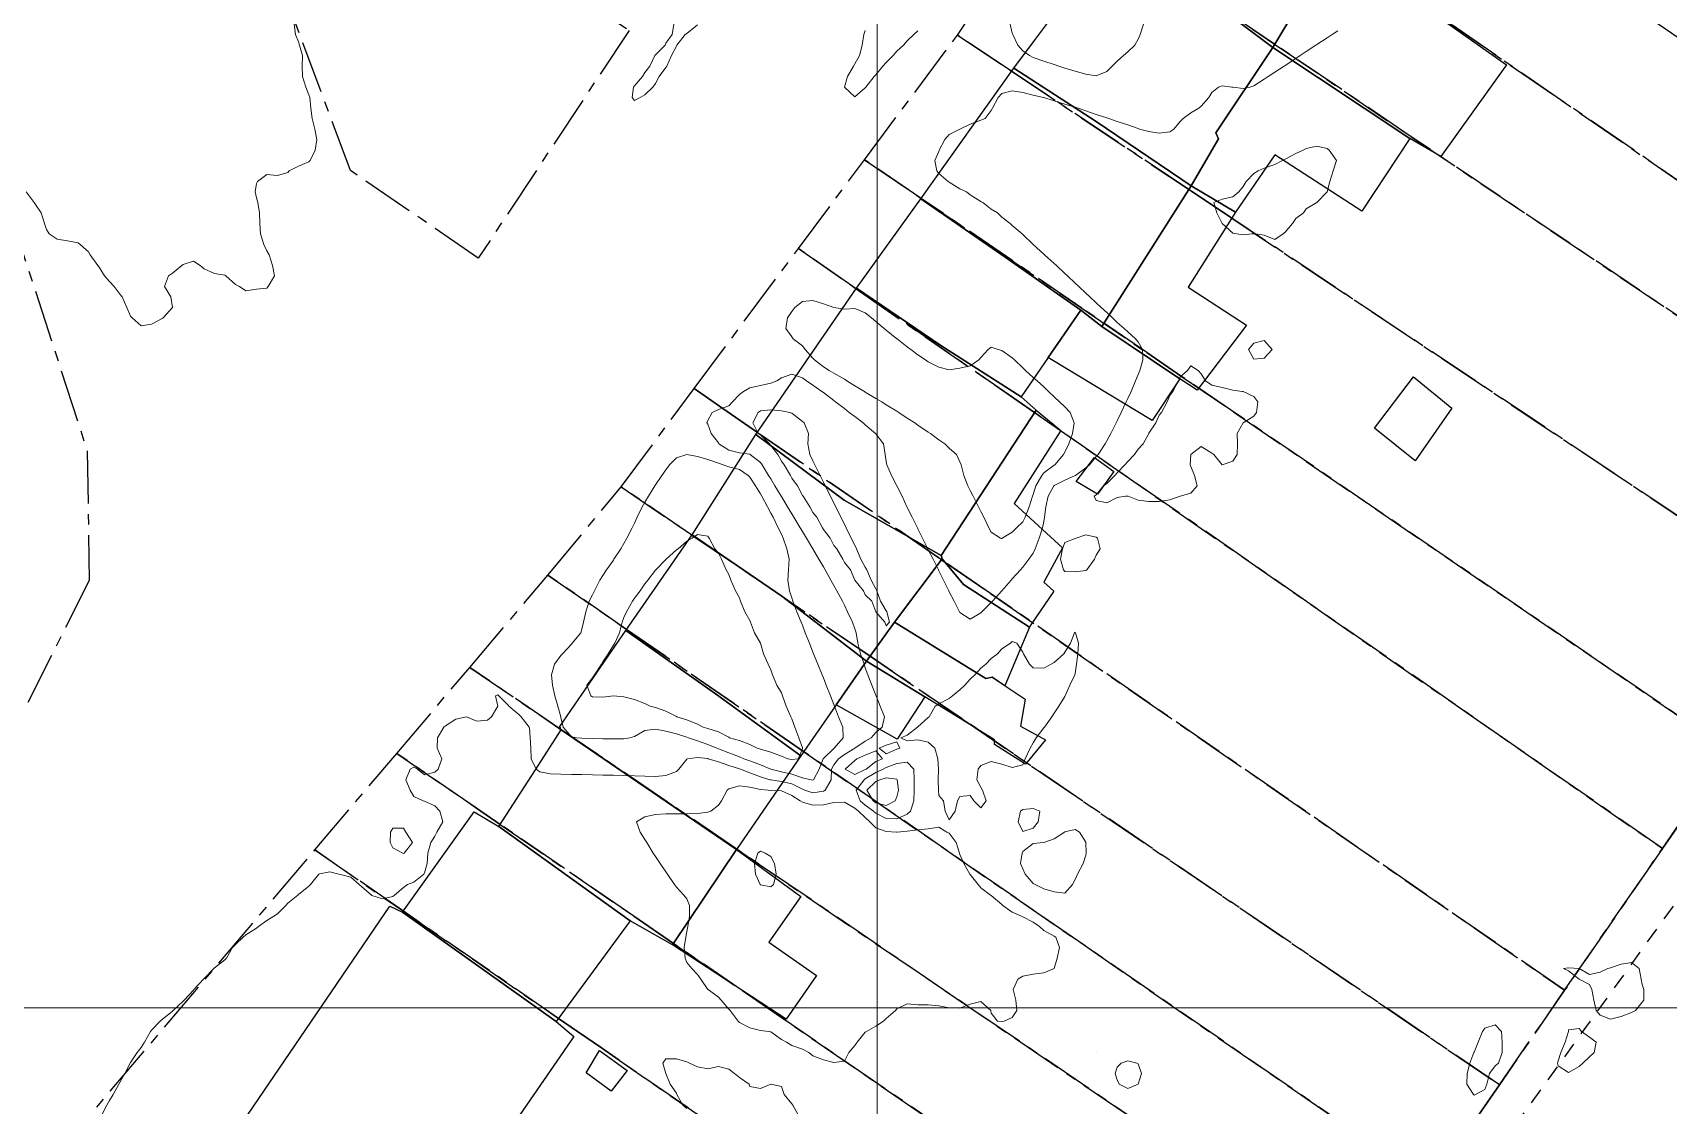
# Model space of a CAD drawing. Header units: centimetres. Extents: x 0 to 642158, y -847 to 649707.
# Drawn here: x 615926.6 to 616004.5, y 621482.7 to 621533.8 of the extents above; entities that cross this region are included whole.
import ezdxf

# ---------------------------------------------------------------- set-up
doc = ezdxf.new("R2010")
doc.units = ezdxf.units.CM
doc.header["$MEASUREMENT"] = 0
doc.linetypes.add('CENTERX2', pattern=[4, 2.5, -0.5, 0.5, -0.5])
doc.linetypes.add('JIS_02_0.7', pattern=[1.35, 0.75, -0.6])
for name, color, linetype, lineweight in [('MEV_grille', 254, 'Continuous', 9), ('WAL_parcellaire agricole', 7, 'JIS_02_0.7', 25), ('WAL_topographie 0.5', 253, 'Continuous', 20)]:
    doc.layers.add(name, color=color, linetype=linetype, lineweight=lineweight)
doc.layers.add('SPW_batiments', color=7, linetype='Continuous')
doc.layers.add('SPW_parcellaire cadastral', color=7, linetype='CENTERX2', lineweight=25, true_color=0xff0542)

# ---------------------------------------------------------------- blocks, each defined once
blk = doc.blocks.new('*U114')
at = {"layer": 'MEV_grille', "transparency": 33554687}
blk.add_lwpolyline([(-1338.461, 0), (1338.461, 0)], dxfattribs=at)
blk = doc.blocks.new('*U115')
at = {"layer": 'MEV_grille', "color": 0, "linetype": 'ByBlock', "lineweight": -2, "transparency": 16777216}
blk.add_blockref('*U114', (0, -900), dxfattribs=at)
blk = doc.blocks.new('*U112')
at = {"layer": 'MEV_grille', "transparency": 33554687}
blk.add_lwpolyline([(0, 1825.476), (0, -1825.476)], dxfattribs=at)
blk = doc.blocks.new('*U113')
at = {"layer": 'MEV_grille', "color": 0, "linetype": 'ByBlock', "lineweight": -2, "transparency": 16777216}
blk.add_blockref('*U112', (600, 0), dxfattribs=at)

msp = doc.modelspace()

# ---------------------------------------------------------------- linework, layer by layer
at = {"layer": 'SPW_batiments'}
for points in [[(615983.012, 621541.686), (615985.714, 621539.836), (615988.45, 621537.821), (615985.654, 621533.135), (615981.931, 621535.95), (615978.071, 621538.497), (615978.191, 621538.657), (615980.173, 621541.314), (615981.286, 621542.806), (615983.012, 621541.686)], [(615981.931, 621535.95), (615985.654, 621533.135), (615982.944, 621529.076), (615983.067, 621528.783), (615981.77, 621526.545), (615977.238, 621529.615), (615973.321, 621532.154), (615974.306, 621533.47), (615978.071, 621538.497), (615981.931, 621535.95)], [(615990.607, 621536.683), (615993.027, 621534.967), (615996.792, 621532.303), (615993.657, 621527.948), (615992.192, 621528.795), (615985.654, 621533.135), (615988.45, 621537.821), (615988.817, 621538.051), (615990.607, 621536.683)], [(615992.192, 621528.795), (615989.906, 621525.331), (615985.752, 621528.015), (615983.884, 621525.283), (615981.77, 621526.545), (615983.067, 621528.783), (615982.944, 621529.076), (615985.654, 621533.135), (615992.192, 621528.795)], [(615977.238, 621529.615), (615981.77, 621526.545), (615977.51, 621519.835), (615976.508, 621520.62), (615972.907, 621523.141), (615968.895, 621525.927), (615973.321, 621532.154), (615977.238, 621529.615)], [(615972.907, 621523.141), (615976.508, 621520.62), (615974.955, 621518.357), (615973.671, 621516.484), (615969.847, 621518.934), (615965.832, 621521.665), (615968.895, 621525.927), (615972.907, 621523.141)], [(615983.884, 621525.283), (615981.621, 621521.709), (615984.408, 621519.911), (615982.057, 621516.805), (615981.238, 621517.35), (615977.51, 621519.835), (615981.77, 621526.545), (615983.884, 621525.283)], [(615969.847, 621518.934), (615973.671, 621516.484), (615974.393, 621515.862), (615969.863, 621508.933), (615965.241, 621511.569), (615961.04, 621514.693), (615965.832, 621521.665), (615969.847, 621518.934)], [(615977.51, 621519.835), (615981.238, 621517.35), (615979.913, 621515.359), (615975.059, 621518.294), (615974.955, 621518.357), (615976.508, 621520.62), (615977.51, 621519.835)], [(615994.193, 621515.953), (615992.432, 621513.449), (615990.495, 621515.003), (615992.362, 621517.446), (615994.193, 621515.953)], [(615975.564, 621514.892), (615973.332, 621511.411), (615975.64, 621509.292), (615974.755, 621507.664), (615975.227, 621507.233), (615974.135, 621505.625), (615974.064, 621505.521), (615970.932, 621507.542), (615969.91, 621508.766), (615969.863, 621508.933), (615974.393, 621515.862), (615975.564, 621514.892)], [(615965.241, 621511.569), (615969.863, 621508.933), (615969.91, 621508.766), (615967.644, 621505.752), (615966.312, 621503.9), (615962.274, 621507.001), (615957.994, 621509.909), (615961.04, 621514.693), (615965.241, 621511.569)], [(615978.087, 621512.928), (615977.31, 621511.856), (615976.285, 621512.451), (615977.161, 621513.6), (615978.087, 621512.928)], [(615962.274, 621507.001), (615966.312, 621503.9), (615964.856, 621501.812), (615963.17, 621499.394), (615959.164, 621502.304), (615954.849, 621505.363), (615957.994, 621509.909), (615962.274, 621507.001)], [(615967.644, 621505.752), (615969.91, 621508.766), (615970.932, 621507.542), (615974.064, 621505.521), (615972.896, 621502.727), (615972.294, 621503.128), (615972.221, 621503.115), (615971.991, 621503.074), (615967.644, 621505.752)], [(615971.991, 621503.074), (615972.294, 621503.128), (615973.859, 621502.083), (615973.648, 621500.794), (615974.834, 621500.15), (615973.876, 621498.991), (615972.402, 621499.922), (615972.4, 621500.154), (615970.76, 621501.165), (615969.08, 621502.2), (615966.312, 621503.9), (615967.644, 621505.752), (615971.991, 621503.074)], [(615959.164, 621502.304), (615963.17, 621499.394), (615960.111, 621494.927), (615951.764, 621500.624), (615951.703, 621500.777), (615954.849, 621505.363), (615959.164, 621502.304)], [(615969.08, 621502.2), (615967.767, 621500.181), (615964.856, 621501.812), (615966.312, 621503.9), (615969.08, 621502.2)], [(615960.111, 621494.927), (615957.062, 621490.376), (615955.051, 621491.523), (615948.794, 621496.014), (615950.538, 621498.721), (615951.764, 621500.624), (615960.111, 621494.927)], [(615948.794, 621496.014), (615955.051, 621491.523), (615951.526, 621486.735), (615944.209, 621491.933), (615947.611, 621496.726), (615948.794, 621496.014)], [(615962.472, 621486.834), (615957.062, 621490.377), (615960.111, 621494.927), (615963.174, 621492.69), (615961.652, 621490.505), (615963.926, 621488.922), (615962.472, 621486.834)], [(615944.209, 621491.933), (615951.526, 621486.735), (615952.368, 621486.012), (615943.843, 621473.645), (615939.579, 621476.593), (615935.09, 621479.731), (615943.607, 621492.221), (615944.209, 621491.933)], [(615954.907, 621484.392), (615954.136, 621483.415), (615952.96, 621484.29), (615953.584, 621485.342), (615954.907, 621484.392)]]:
    msp.add_lwpolyline(points, dxfattribs=at)
at = {"layer": 'SPW_parcellaire cadastral'}
for points in [[(615943.292, 621572.536), (615941.017, 621569.272), (615957.721, 621558.028), (615960.44, 621556.049), (615956.795, 621550.538), (615953.209, 621545.116), (615948.659, 621538.235), (615954.997, 621533.951), (615947.816, 621523.096), (615941.732, 621527.268), (615937.886, 621537.564), (615932.301, 621552.547), (615928.643, 621562.366)], [(616019.339, 621516.898), (615993.675, 621534.562), (615990.647, 621536.736), (615981.451, 621543.039), (615978.285, 621545.223), (615981.251, 621549.68), (615992.496, 621542.059), (615993.821, 621541.161), (616022.615, 621521.647), (616019.339, 621516.898)], [(616019.339, 621516.898), (616016.407, 621512.647), (615992.251, 621528.884), (615985.747, 621533.289), (615978.051, 621538.469), (615975.109, 621540.45), (615978.285, 621545.223), (615981.451, 621543.039), (615990.647, 621536.736), (615993.675, 621534.562), (616019.339, 621516.898)], [(616011.931, 621506.158), (615983.706, 621525), (615981.639, 621526.381), (615973.21, 621532.007), (615970.635, 621533.726), (615975.109, 621540.45), (615978.051, 621538.469), (615985.747, 621533.289), (615992.251, 621528.884), (616016.407, 621512.647), (616011.931, 621506.158)], [(616011.931, 621506.158), (616007.423, 621499.621), (615983.945, 621515.669), (615981.316, 621517.466), (615979.654, 621518.602), (615976.57, 621520.71), (615968.909, 621525.947), (615966.215, 621527.788), (615970.635, 621533.726), (615973.21, 621532.007), (615981.639, 621526.381), (615983.706, 621525), (616011.931, 621506.158)], [(616103.533, 621488.736), (616057.078, 621430.82), (616056.186, 621431.425), (616049.586, 621435.905), (616041.372, 621441.481), (616037.414, 621444.167), (616031.988, 621447.851), (616022.872, 621454.039), (615994.658, 621473.191), (615990.935, 621475.719), (615993.178, 621478.971), (615996.45, 621483.713), (615999.555, 621488.215), (616004.215, 621494.971), (616007.423, 621499.621), (616011.931, 621506.158), (616016.407, 621512.647), (616019.339, 621516.898), (616022.615, 621521.647), (616024.809, 621524.823), (616030.504, 621533.084), (616049.297, 621520.51), (616051.746, 621524.303), (616103.533, 621488.736)], [(615963.06, 621523.551), (615966.215, 621527.788), (615968.909, 621525.947), (615976.57, 621520.71), (615979.654, 621518.602), (615981.316, 621517.466), (615983.945, 621515.669), (616007.423, 621499.621), (616004.215, 621494.971), (615974.312, 621515.737), (615973.531, 621516.279), (615965.814, 621521.638), (615963.06, 621523.551)], [(615892.383, 621514.568), (615925.483, 621525.336), (615929.192, 621513.903), (615929.278, 621507.736), (615925.976, 621501.174), (615920.007, 621494.443), (615891.615, 621513.557)], [(615963.06, 621523.551), (615965.814, 621521.638), (615973.531, 621516.279), (615974.312, 621515.737), (616004.215, 621494.971), (615999.555, 621488.215), (615972.219, 621507.116), (615969.884, 621508.73), (615961.112, 621514.796), (615959.467, 621515.933), (615958.095, 621516.881), (615963.06, 621523.551)], [(615996.45, 621483.713), (615970.861, 621501.15), (615966.473, 621504.129), (615957.992, 621509.905), (615954.622, 621512.2), (615958.095, 621516.881), (615959.467, 621515.933), (615961.112, 621514.796), (615969.884, 621508.73), (615972.219, 621507.116), (615999.555, 621488.215), (615996.45, 621483.713)], [(615954.622, 621512.2), (615957.992, 621509.905), (615966.473, 621504.129), (615970.861, 621501.15), (615996.45, 621483.713), (615993.178, 621478.971), (615963.309, 621499.592), (615954.882, 621505.41), (615951.133, 621507.998), (615954.622, 621512.2)], [(615947.404, 621503.599), (615951.133, 621507.998), (615954.882, 621505.41), (615963.309, 621499.592), (615993.178, 621478.971), (615990.935, 621475.719), (615990.123, 621474.541), (615960.125, 621494.946), (615951.656, 621500.707), (615947.404, 621503.599)], [(615947.404, 621503.599), (615951.656, 621500.707), (615960.125, 621494.946), (615990.123, 621474.541), (615986.972, 621469.936), (615957.112, 621490.45), (615955.219, 621491.75), (615948.862, 621496.118), (615947.731, 621496.894), (615943.933, 621499.504), (615947.404, 621503.599)], [(615986.972, 621469.936), (615983.459, 621464.88), (615969.647, 621474.428), (615961.064, 621480.361), (615957.808, 621482.612), (615953.677, 621485.469), (615952.536, 621486.256), (615951.634, 621486.88), (615944.247, 621491.986), (615940.03, 621494.901), (615943.933, 621499.504), (615947.731, 621496.894), (615948.862, 621496.118), (615955.219, 621491.75), (615957.112, 621490.45), (615986.972, 621469.936)], [(615927.7, 621480.355), (615940.03, 621494.901), (615944.247, 621491.986), (615951.634, 621486.88), (615952.536, 621486.256), (615953.677, 621485.469), (615957.808, 621482.612), (615961.064, 621480.361), (615950.965, 621464.665), (615927.7, 621480.355)]]:
    msp.add_lwpolyline(points, dxfattribs=at)
at = {"layer": 'WAL_parcellaire agricole'}
msp.add_lwpolyline([(616098.308, 621490.709), (616135.597, 621462.571), (616105.887, 621429.71), (616076.17, 621450.778), (616060.316, 621429.11), (615992.454, 621475.196), (616034.304, 621533.201), (616098.308, 621490.709)], dxfattribs=at)
at = {"layer": 'WAL_topographie 0.5'}
for points in [[(615926.286, 621526.25), (615926.665, 621525.75), (615926.75, 621525.6), (615927, 621525.25), (615927.157, 621524.75), (615927.25, 621524.455), (615927.382, 621524.25), (615927.75, 621524), (615928.25, 621523.926), (615928.75, 621523.827), (615928.845, 621523.75), (615929.25, 621523.396), (615929.335, 621523.25), (615929.695, 621522.75), (615929.75, 621522.676), (615930.017, 621522.25), (615930.25, 621521.987), (615930.469, 621521.75), (615930.75, 621521.367), (615930.859, 621521.25), (615931.068, 621520.75), (615931.25, 621520.329), (615931.329, 621520.25), (615931.75, 621519.869), (615932.25, 621519.96), (615932.75, 621520.221), (615932.8, 621520.25), (615933.25, 621520.75), (615933.167, 621521.25), (615932.875, 621521.75), (615933.062, 621522.25), (615933.25, 621522.375), (615933.7, 621522.75), (615933.75, 621522.796), (615934.25, 621522.956), (615934.568, 621522.75), (615934.75, 621522.596), (615935.25, 621522.365), (615935.75, 621522.283), (615935.786, 621522.25), (615936.25, 621521.844), (615936.438, 621521.75), (615936.75, 621521.542), (615937.25, 621521.625), (615937.75, 621521.667), (615937.806, 621521.75), (615938.107, 621522.25), (615938.006, 621522.75), (615937.848, 621523.25), (615937.75, 621523.454), (615937.602, 621523.75), (615937.436, 621524.25), (615937.417, 621524.75), (615937.39, 621525.25), (615937.315, 621525.75), (615937.25, 621525.964), (615937.183, 621526.25), (615937.25, 621526.65), (615937.306, 621526.75), (615937.75, 621527.083), (615938.25, 621527.036), (615938.75, 621527.178), (615938.813, 621527.25), (615939.25, 621527.483), (615939.75, 621527.679), (615939.813, 621527.75), (615940.038, 621528.25), (615940.125, 621528.75), (615940.031, 621529.25), (615939.905, 621529.75), (615939.836, 621530.25), (615939.786, 621530.75), (615939.75, 621530.875), (615939.596, 621531.25), (615939.446, 621531.75), (615939.431, 621532.25), (615939.436, 621532.75), (615939.304, 621533.25), (615939.25, 621533.405), (615939.102, 621533.75), (615939.037, 621534.25)], [(615929.872, 621482.25), (615930.115, 621482.75), (615930.25, 621482.958), (615930.417, 621483.25), (615930.692, 621483.75), (615930.75, 621483.85), (615930.983, 621484.25), (615931.232, 621484.75), (615931.25, 621484.782), (615931.572, 621485.25), (615931.75, 621485.493), (615931.913, 621485.75), (615932.195, 621486.25), (615932.25, 621486.314), (615932.668, 621486.75), (615932.75, 621486.827), (615933.25, 621487.223), (615933.288, 621487.25), (615933.75, 621487.691), (615933.812, 621487.75), (615934.25, 621488.223), (615934.272, 621488.25), (615934.729, 621488.75), (615934.75, 621488.772), (615935.217, 621489.25), (615935.25, 621489.279), (615935.75, 621489.673), (615935.814, 621489.75), (615936.114, 621490.25), (615936.25, 621490.4), (615936.615, 621490.75), (615936.75, 621490.857), (615937.25, 621491.175), (615937.338, 621491.25), (615937.75, 621491.534), (615938.079, 621491.75), (615938.25, 621491.864), (615938.65, 621492.25), (615938.75, 621492.36), (615939.214, 621492.75), (615939.25, 621492.779), (615939.75, 621493.175), (615939.817, 621493.25), (615940.226, 621493.75), (615940.25, 621493.772), (615940.75, 621493.868), (615941.179, 621493.75), (615941.25, 621493.739), (615941.75, 621493.606), (615942.138, 621493.25), (615942.25, 621493.167), (615942.731, 621492.75), (615942.75, 621492.735), (615943.25, 621492.574), (615943.75, 621492.685), (615943.817, 621492.75), (615944.25, 621493.121), (615944.437, 621493.25), (615944.75, 621493.371), (615945.22, 621493.75), (615945.25, 621493.808), (615945.381, 621494.25), (615945.417, 621494.75), (615945.554, 621495.25), (615945.75, 621495.555), (615945.845, 621495.75), (615946.121, 621496.25), (615945.979, 621496.75), (615945.75, 621497), (615945.25, 621497.233), (615945.187, 621497.25), (615944.75, 621497.456), (615944.571, 621497.75), (615944.359, 621498.25), (615944.571, 621498.75), (615944.75, 621498.843), (615944.917, 621498.75), (615945.25, 621498.487), (615945.75, 621498.603), (615945.906, 621498.75), (615946.072, 621499.25), (615945.861, 621499.75), (615945.87, 621500.25), (615946.181, 621500.75), (615946.25, 621500.811), (615946.75, 621501.135), (615947.25, 621501.25), (615947.25, 621501.25), (615947.25, 621501.25), (615947.75, 621501.044), (615948.25, 621501.092), (615948.438, 621501.25), (615948.75, 621501.75), (615948.639, 621502.25), (615948.75, 621502.296), (615948.787, 621502.25), (615949.25, 621501.787), (615949.27, 621501.75), (615949.75, 621501.357), (615949.853, 621501.25), (615950.24, 621500.75), (615950.25, 621500.722), (615950.293, 621500.25), (615950.31, 621499.75), (615950.339, 621499.25), (615950.568, 621498.75), (615950.75, 621498.622), (615951.25, 621498.524), (615951.75, 621498.515), (615952.25, 621498.505), (615952.75, 621498.495), (615953.25, 621498.482), (615953.75, 621498.469), (615954.25, 621498.459), (615954.75, 621498.447), (615955.25, 621498.431), (615955.75, 621498.415), (615956.25, 621498.408), (615956.75, 621498.445), (615957.25, 621498.639), (615957.374, 621498.75), (615957.75, 621499.23), (615957.786, 621499.25), (615958.25, 621499.312), (615958.75, 621499.255), (615958.768, 621499.25), (615959.25, 621499.095), (615959.75, 621498.934), (615960.25, 621498.768), (615960.297, 621498.75), (615960.75, 621498.575), (615961.25, 621498.388), (615961.7, 621498.25), (615961.75, 621498.236), (615962.25, 621498.167), (615962.75, 621498.049), (615963.25, 621497.791), (615963.369, 621497.75), (615963.75, 621497.619), (615964.25, 621497.704), (615964.336, 621497.75), (615964.629, 621498.25), (615964.637, 621498.75), (615964.75, 621498.954), (615964.969, 621499.25), (615965.25, 621499.456), (615965.75, 621499.748), (615965.754, 621499.75), (615966.25, 621500.083), (615966.535, 621500.25), (615966.75, 621500.5), (615967.044, 621500.75), (615967.168, 621501.25), (615966.962, 621501.75), (615966.761, 621502.25), (615966.75, 621502.278), (615966.565, 621502.75), (615966.373, 621503.25), (615966.25, 621503.583), (615966.188, 621503.75), (615966.027, 621504.25), (615965.897, 621504.75), (615965.806, 621505.25), (615965.75, 621505.431), (615965.638, 621505.75), (615965.404, 621506.25), (615965.25, 621506.568), (615965.155, 621506.75), (615964.887, 621507.25), (615964.75, 621507.501), (615964.609, 621507.75), (615964.332, 621508.25), (615964.25, 621508.389), (615964.037, 621508.75), (615963.75, 621509.242), (615963.745, 621509.25), (615963.443, 621509.75), (615963.25, 621510.073), (615963.144, 621510.25), (615962.845, 621510.75), (615962.75, 621510.909), (615962.545, 621511.25), (615962.25, 621511.742), (615962.245, 621511.75), (615961.945, 621512.25), (615961.75, 621512.576), (615961.645, 621512.75), (615961.335, 621513.25), (615961.25, 621513.368), (615960.76, 621513.75), (615960.75, 621513.757), (615960.25, 621513.83), (615959.75, 621513.948), (615959.266, 621514.25), (615959.25, 621514.299), (615958.91, 621514.75), (615958.75, 621515.183), (615958.702, 621515.25), (615958.75, 621515.368), (615958.953, 621515.75), (615959.25, 621515.892), (615959.75, 621516.06), (615959.925, 621516.25), (615960.25, 621516.598), (615960.442, 621516.75), (615960.75, 621516.925), (615961.25, 621517.03), (615961.75, 621517.139), (615962.04, 621517.25), (615962.25, 621517.391), (615962.75, 621517.565), (615963.25, 621517.399), (615963.453, 621517.25), (615963.75, 621517.049), (615964.177, 621516.75), (615964.25, 621516.694), (615964.75, 621516.312), (615964.836, 621516.25), (615965.25, 621515.929), (615965.483, 621515.75), (615965.75, 621515.547), (615966.143, 621515.25), (615966.25, 621515.151), (615966.731, 621514.75), (615966.75, 621514.722), (615967.12, 621514.25), (615967.194, 621513.75), (615967.25, 621513.417), (615967.276, 621513.25), (615967.5, 621512.75), (615967.75, 621512.25), (615967.75, 621512.25), (615967.998, 621511.75), (615968.233, 621511.25), (615968.25, 621511.215), (615968.476, 621510.75), (615968.729, 621510.25), (615968.75, 621510.207), (615968.976, 621509.75), (615969.229, 621509.25), (615969.25, 621509.207), (615969.476, 621508.75), (615969.729, 621508.25), (615969.75, 621508.207), (615969.976, 621507.75), (615970.229, 621507.25), (615970.25, 621507.207), (615970.476, 621506.75), (615970.729, 621506.25), (615970.75, 621506.212), (615971.25, 621505.893), (615971.75, 621506.204), (615971.793, 621506.25), (615972.25, 621506.69), (615972.303, 621506.75), (615972.75, 621507.25), (615972.75, 621507.25), (615973.189, 621507.75), (615973.25, 621507.82), (615973.633, 621508.25), (615973.75, 621508.38), (615974.042, 621508.75), (615974.25, 621509.045), (615974.342, 621509.25), (615974.532, 621509.75), (615974.683, 621510.25), (615974.75, 621510.556), (615974.789, 621510.75), (615974.855, 621511.25), (615974.953, 621511.75), (615975.236, 621512.25), (615975.25, 621512.264), (615975.75, 621512.525), (615976.25, 621512.748), (615976.254, 621512.75), (615976.75, 621513.107), (615976.924, 621513.25), (615977.25, 621513.644), (615977.34, 621513.75), (615977.673, 621514.25), (615977.75, 621514.393), (615977.949, 621514.75), (615978.202, 621515.25), (615978.25, 621515.352), (615978.438, 621515.75), (615978.677, 621516.25), (615978.75, 621516.409), (615978.907, 621516.75), (615979.124, 621517.25), (615979.25, 621517.554), (615979.332, 621517.75), (615979.463, 621518.25), (615979.457, 621518.75), (615979.25, 621519.11), (615979.117, 621519.25), (615978.75, 621519.594), (615978.571, 621519.75), (615978.25, 621520.031), (615978.017, 621520.25), (615977.75, 621520.504), (615977.487, 621520.75), (615977.25, 621520.972), (615976.943, 621521.25), (615976.75, 621521.433), (615976.417, 621521.75), (615976.25, 621521.901), (615975.877, 621522.25), (615975.75, 621522.369), (615975.35, 621522.75), (615975.25, 621522.844), (615974.786, 621523.25), (615974.75, 621523.281), (615974.25, 621523.75), (615974.25, 621523.75), (615973.75, 621524.219), (615973.714, 621524.25), (615973.25, 621524.656), (615973.15, 621524.75), (615972.75, 621525.058), (615972.539, 621525.25), (615972.25, 621525.436), (615971.839, 621525.75), (615971.75, 621525.796), (615971.25, 621526.114), (615971.063, 621526.25), (615970.75, 621526.4), (615970.25, 621526.71), (615970.194, 621526.75), (615969.75, 621527.135), (615969.658, 621527.25), (615969.556, 621527.75), (615969.75, 621528.179), (615969.773, 621528.25), (615970.041, 621528.75), (615970.25, 621528.989), (615970.75, 621529.25), (615970.75, 621529.25), (615971.25, 621529.488), (615971.75, 621529.673), (615971.952, 621529.75), (615972.25, 621530.136), (615972.303, 621530.25), (615972.578, 621530.75), (615972.75, 621530.939), (615973.25, 621531.067), (615973.75, 621530.989), (615974.25, 621530.869), (615974.738, 621530.75), (615974.75, 621530.747), (615975.25, 621530.587), (615975.75, 621530.44), (615976.25, 621530.296), (615976.39, 621530.25), (615976.75, 621530.122), (615977.25, 621529.947), (615977.75, 621529.781), (615977.845, 621529.75), (615978.25, 621529.612), (615978.75, 621529.445), (615979.25, 621529.269), (615979.316, 621529.25), (615979.75, 621529.127), (615980.25, 621529.046), (615980.75, 621529.111), (615980.947, 621529.25), (615981.25, 621529.608), (615981.385, 621529.75), (615981.75, 621530.024), (615982.138, 621530.25), (615982.25, 621530.331), (615982.611, 621530.75), (615982.75, 621530.994), (615983.069, 621531.25), (615983.25, 621531.306), (615983.714, 621531.25), (615983.75, 621531.246), (615984.25, 621531.18), (615984.565, 621531.25), (615984.75, 621531.304), (615985.25, 621531.625), (615985.436, 621531.75), (615985.75, 621531.956), (615986.207, 621532.25), (615986.25, 621532.278), (615986.75, 621532.606), (615986.967, 621532.75), (615987.25, 621532.943), (615987.708, 621533.25), (615987.75, 621533.278), (615988.25, 621533.602), (615988.479, 621533.75), (615988.75, 621533.928)], [(615957.128, 621534.25), (615957.042, 621533.75), (615956.75, 621533.338), (615956.708, 621533.25), (615956.25, 621532.779), (615956.227, 621532.75), (615955.981, 621532.25), (615955.75, 621531.95), (615955.636, 621531.75), (615955.25, 621531.315), (615955.206, 621531.25), (615955.143, 621530.75), (615955.25, 621530.607), (615955.523, 621530.75), (615955.75, 621530.875), (615956.125, 621531.25), (615956.25, 621531.417), (615956.435, 621531.75), (615956.75, 621532.175), (615956.802, 621532.25), (615957.023, 621532.75), (615957.25, 621533.205), (615957.267, 621533.25), (615957.667, 621533.75), (615957.75, 621533.796), (615958.25, 621534.22)], [(615966.25, 621533.945), (615966.185, 621533.75), (615966.098, 621533.25), (615965.979, 621532.75), (615965.75, 621532.353), (615965.679, 621532.25), (615965.398, 621531.75), (615965.25, 621531.25), (615965.75, 621530.79), (615966.25, 621531.209), (615966.277, 621531.25), (615966.667, 621531.75), (615966.75, 621531.825), (615967.078, 621532.25), (615967.25, 621532.414), (615967.571, 621532.75), (615967.75, 621532.961), (615968.061, 621533.25), (615968.25, 621533.454), (615968.559, 621533.75), (615968.75, 621533.93)], [(615973.155, 621534.25), (615973.25, 621533.815), (615973.269, 621533.75), (615973.514, 621533.25), (615973.75, 621532.977), (615974.063, 621532.75), (615974.25, 621532.652), (615974.75, 621532.484), (615975.25, 621532.325), (615975.472, 621532.25), (615975.75, 621532.155), (615976.25, 621532.007), (615976.75, 621531.871), (615977.25, 621531.79), (615977.75, 621531.997), (615978.014, 621532.25), (615978.25, 621532.489), (615978.545, 621532.75), (615978.75, 621532.926), (615979.088, 621533.25), (615979.25, 621533.532), (615979.34, 621533.75), (615979.492, 621534.25)], [(615986.157, 621524.25), (615985.75, 621523.994), (615985.25, 621524.194), (615984.833, 621524.25), (615984.75, 621524.26), (615984.667, 621524.25), (615984.25, 621524.208), (615983.938, 621524.25), (615983.75, 621524.288), (615983.25, 621524.75), (615983.25, 621524.75), (615983, 621525.25), (615982.846, 621525.75), (615983.25, 621525.909), (615983.75, 621526.021), (615984.036, 621526.25), (615984.25, 621526.511), (615984.395, 621526.75), (615984.75, 621527.125), (615984.964, 621527.25), (615985.25, 621527.38), (615985.75, 621527.564), (615986.113, 621527.75), (615986.25, 621527.814), (615986.75, 621528.076), (615987.107, 621528.25), (615987.25, 621528.321), (615987.75, 621528.436), (615988.25, 621528.316), (615988.35, 621528.25), (615988.687, 621527.75), (615988.529, 621527.25), (615988.38, 621526.75), (615988.25, 621526.25), (615988.25, 621526.25), (615987.75, 621525.75), (615987.75, 621525.75), (615987.25, 621525.45), (615987.125, 621525.25), (615986.75, 621524.989), (615986.601, 621524.75), (615986.25, 621524.331), (615986.157, 621524.25)], [(615972.75, 621509.73), (615972.775, 621509.75), (615973.25, 621510.04), (615973.454, 621510.25), (615973.75, 621510.538), (615973.863, 621510.75), (615974.059, 621511.25), (615974.218, 621511.75), (615974.25, 621511.836), (615974.364, 621512.25), (615974.653, 621512.75), (615974.75, 621512.866), (615975.25, 621513.238), (615975.27, 621513.25), (615975.696, 621513.75), (615975.75, 621513.862), (615975.941, 621514.25), (615976.113, 621514.75), (615976.199, 621515.25), (615976, 621515.75), (615975.75, 621516.016), (615975.5, 621516.25), (615975.25, 621516.484), (615974.97, 621516.75), (615974.75, 621516.96), (615974.429, 621517.25), (615974.25, 621517.406), (615973.883, 621517.75), (615973.75, 621517.875), (615973.35, 621518.25), (615973.25, 621518.344), (615972.75, 621518.704), (615972.571, 621518.75), (615972.25, 621518.86), (615972.095, 621518.75), (615971.75, 621518.365), (615971.659, 621518.25), (615971.25, 621517.974), (615970.75, 621517.863), (615970.25, 621517.776), (615969.75, 621517.905), (615969.25, 621518.151), (615969.112, 621518.25), (615968.75, 621518.499), (615968.415, 621518.75), (615968.25, 621518.869), (615967.763, 621519.25), (615967.75, 621519.26), (615967.25, 621519.668), (615967.149, 621519.75), (615966.75, 621520.072), (615966.537, 621520.25), (615966.25, 621520.489), (615965.75, 621520.697), (615965.25, 621520.674), (615964.75, 621520.747), (615964.742, 621520.75), (615964.25, 621520.924), (615963.75, 621521.082), (615963.25, 621521.038), (615962.896, 621520.75), (615962.75, 621520.563), (615962.535, 621520.25), (615962.466, 621519.75), (615962.75, 621519.35), (615962.81, 621519.25), (615963.25, 621518.922), (615963.384, 621518.75), (615963.75, 621518.329), (615963.826, 621518.25), (615964.25, 621517.918), (615964.527, 621517.75), (615964.75, 621517.615), (615965.25, 621517.327), (615965.374, 621517.25), (615965.75, 621517.019), (615966.204, 621516.75), (615966.25, 621516.719), (615966.75, 621516.418), (615967.029, 621516.25), (615967.25, 621516.102), (615967.75, 621515.805), (615967.84, 621515.75), (615968.25, 621515.468), (615968.604, 621515.25), (615968.75, 621515.145), (615969.25, 621514.814), (615969.351, 621514.75), (615969.75, 621514.447), (615970.042, 621514.25), (615970.25, 621514.041), (615970.586, 621513.75), (615970.75, 621513.387), (615970.821, 621513.25), (615970.937, 621512.75), (615971.136, 621512.25), (615971.25, 621512.021), (615971.387, 621511.75), (615971.636, 621511.25), (615971.75, 621511.021), (615971.887, 621510.75), (615972.136, 621510.25), (615972.25, 621510.039), (615972.69, 621509.75), (615972.75, 621509.73)], [(615985.629, 621518.75), (615985.25, 621518.333), (615984.75, 621518.287), (615984.505, 621518.75), (615984.75, 621519.055), (615985.25, 621519.167), (615985.629, 621518.75)], [(615981.25, 621511.75), (615981.25, 621511.75), (615980.75, 621511.577), (615980.25, 621511.511), (615979.75, 621511.496), (615979.25, 621511.561), (615978.774, 621511.75), (615978.75, 621511.756), (615978.65, 621511.75), (615978.25, 621511.7), (615977.75, 621511.438), (615977.25, 621511.559), (615977.15, 621511.75), (615977.25, 621511.827), (615977.588, 621512.25), (615977.75, 621512.357), (615978.129, 621512.75), (615978.25, 621512.868), (615978.606, 621513.25), (615978.75, 621513.416), (615979.068, 621513.75), (615979.25, 621514.002), (615979.48, 621514.25), (615979.747, 621514.75), (615979.75, 621514.755), (615980.083, 621515.25), (615980.25, 621515.623), (615980.361, 621515.75), (615980.625, 621516.25), (615980.75, 621516.558), (615980.895, 621516.75), (615981.161, 621517.25), (615981.25, 621517.437), (615981.6, 621517.75), (615981.75, 621517.97), (615982.107, 621517.75), (615982.25, 621517.592), (615982.453, 621517.25), (615982.75, 621517.052), (615983.25, 621516.932), (615983.75, 621516.813), (615984.2, 621516.75), (615984.25, 621516.738), (615984.75, 621516.5), (615984.946, 621516.25), (615984.889, 621515.75), (615984.75, 621515.571), (615984.25, 621515.25), (615984.25, 621515.25), (615983.967, 621514.75), (615983.983, 621514.25), (615983.967, 621513.75), (615983.75, 621513.425), (615983.25, 621513.25), (615983.25, 621513.25), (615983.25, 621513.25), (615982.843, 621513.75), (615982.75, 621513.814), (615982.25, 621514.129), (615981.75, 621513.75), (615981.75, 621513.75), (615981.729, 621513.25), (615981.75, 621513.167), (615981.935, 621512.75), (615982.059, 621512.25), (615981.75, 621511.908), (615981.25, 621511.75)], [(615967.398, 621505.75), (615967.25, 621505.573), (615967.18, 621505.75), (615966.75, 621506.245), (615966.748, 621506.25), (615966.561, 621506.75), (615966.25, 621507.065), (615966.161, 621507.25), (615965.75, 621507.75), (615965.75, 621507.75), (615965.543, 621508.25), (615965.25, 621508.595), (615965.171, 621508.75), (615964.886, 621509.25), (615964.75, 621509.402), (615964.579, 621509.75), (615964.25, 621510.177), (615964.211, 621510.25), (615963.946, 621510.75), (615963.75, 621510.985), (615963.61, 621511.25), (615963.285, 621511.75), (615963.25, 621511.792), (615963.021, 621512.25), (615962.75, 621512.619), (615962.679, 621512.75), (615962.39, 621513.25), (615962.25, 621513.429), (615962.075, 621513.75), (615961.75, 621514.174), (615961.686, 621514.25), (615961.25, 621514.68), (615961.15, 621514.75), (615960.895, 621515.25), (615961.151, 621515.75), (615961.25, 621515.828), (615961.75, 621515.875), (615962.25, 621515.828), (615962.654, 621515.75), (615962.75, 621515.718), (615963.25, 621515.323), (615963.331, 621515.25), (615963.538, 621514.75), (615963.509, 621514.25), (615963.61, 621513.75), (615963.75, 621513.445), (615963.84, 621513.25), (615964.092, 621512.75), (615964.25, 621512.431), (615964.34, 621512.25), (615964.592, 621511.75), (615964.75, 621511.431), (615964.84, 621511.25), (615965.085, 621510.75), (615965.25, 621510.431), (615965.34, 621510.25), (615965.575, 621509.75), (615965.75, 621509.425), (615965.833, 621509.25), (615966.041, 621508.75), (615966.25, 621508.379), (615966.315, 621508.25), (615966.521, 621507.75), (615966.75, 621507.337), (615966.791, 621507.25), (615966.971, 621506.75), (615967.25, 621506.293), (615967.269, 621506.25), (615967.398, 621505.75)], [(615963.75, 621498.235), (615963.775, 621498.25), (615964.049, 621498.75), (615964.245, 621499.25), (615964.25, 621499.258), (615964.75, 621499.735), (615964.773, 621499.75), (615965.188, 621500.25), (615965.176, 621500.75), (615964.978, 621501.25), (615964.783, 621501.75), (615964.75, 621501.833), (615964.587, 621502.25), (615964.391, 621502.75), (615964.25, 621503.106), (615964.192, 621503.25), (615963.985, 621503.75), (615963.783, 621504.25), (615963.75, 621504.333), (615963.587, 621504.75), (615963.391, 621505.25), (615963.25, 621505.606), (615963.193, 621505.75), (615962.99, 621506.25), (615962.799, 621506.75), (615962.75, 621506.91), (615962.645, 621507.25), (615962.562, 621507.75), (615962.585, 621508.25), (615962.625, 621508.75), (615962.511, 621509.25), (615962.337, 621509.75), (615962.25, 621509.944), (615962.102, 621510.25), (615961.859, 621510.75), (615961.75, 621510.955), (615961.587, 621511.25), (615961.319, 621511.75), (615961.25, 621511.868), (615961.02, 621512.25), (615960.75, 621512.665), (615960.675, 621512.75), (615960.25, 621513.021), (615959.75, 621513.154), (615959.473, 621513.25), (615959.25, 621513.324), (615958.75, 621513.504), (615958.25, 621513.65), (615957.75, 621513.75), (615957.25, 621513.588), (615956.926, 621513.25), (615956.75, 621513.014), (615956.556, 621512.75), (615956.25, 621512.299), (615956.22, 621512.25), (615955.92, 621511.75), (615955.75, 621511.47), (615955.613, 621511.25), (615955.376, 621510.75), (615955.25, 621510.477), (615955.148, 621510.25), (615954.891, 621509.75), (615954.75, 621509.503), (615954.602, 621509.25), (615954.277, 621508.75), (615954.25, 621508.712), (615953.915, 621508.25), (615953.75, 621507.985), (615953.61, 621507.75), (615953.351, 621507.25), (615953.25, 621507.059), (615953.1, 621506.75), (615952.934, 621506.25), (615952.828, 621505.75), (615952.75, 621505.428), (615952.696, 621505.25), (615952.285, 621504.75), (615952.25, 621504.714), (615951.826, 621504.25), (615951.75, 621504.161), (615951.443, 621503.75), (615951.294, 621503.25), (615951.35, 621502.75), (615951.459, 621502.25), (615951.603, 621501.75), (615951.743, 621501.25), (615951.75, 621501.206), (615951.859, 621500.75), (615952.25, 621500.284), (615952.5, 621500.25), (615952.75, 621500.226), (615953.25, 621500.215), (615953.75, 621500.204), (615954.25, 621500.191), (615954.75, 621500.198), (615955.037, 621500.25), (615955.25, 621500.309), (615955.75, 621500.6), (615956.25, 621500.665), (615956.75, 621500.562), (615957.25, 621500.439), (615957.75, 621500.283), (615957.833, 621500.25), (615958.25, 621500.095), (615958.75, 621499.92), (615959.174, 621499.75), (615959.25, 621499.721), (615959.75, 621499.536), (615960.25, 621499.341), (615960.466, 621499.25), (615960.75, 621499.143), (615961.25, 621498.956), (615961.745, 621498.75), (615961.75, 621498.748), (615962.25, 621498.625), (615962.75, 621498.521), (615963.25, 621498.331), (615963.674, 621498.25), (615963.75, 621498.235)], [(615962.75, 621499.219), (615963.048, 621499.25), (615963.25, 621499.725), (615963.252, 621499.75), (615963.25, 621499.763), (615963.083, 621500.25), (615962.89, 621500.75), (615962.75, 621501.154), (615962.701, 621501.25), (615962.479, 621501.75), (615962.302, 621502.25), (615962.25, 621502.382), (615962.034, 621502.75), (615961.827, 621503.25), (615961.75, 621503.487), (615961.617, 621503.75), (615961.407, 621504.25), (615961.254, 621504.75), (615961.25, 621504.76), (615960.974, 621505.25), (615960.777, 621505.75), (615960.75, 621505.831), (615960.512, 621506.25), (615960.301, 621506.75), (615960.25, 621506.911), (615960.071, 621507.25), (615959.84, 621507.75), (615959.75, 621508.021), (615959.628, 621508.25), (615959.393, 621508.75), (615959.25, 621509.036), (615959.083, 621509.25), (615958.808, 621509.75), (615958.75, 621509.859), (615958.25, 621509.938), (615958.007, 621509.75), (615957.75, 621509.616), (615957.331, 621509.25), (615957.25, 621509.194), (615956.756, 621508.75), (615956.75, 621508.745), (615956.264, 621508.25), (615956.25, 621508.236), (615955.883, 621507.75), (615955.75, 621507.583), (615955.519, 621507.25), (615955.25, 621506.895), (615955.157, 621506.75), (615954.872, 621506.25), (615954.75, 621505.982), (615954.662, 621505.75), (615954.535, 621505.25), (615954.316, 621504.75), (615954.25, 621504.656), (615954.001, 621504.25), (615953.75, 621503.862), (615953.676, 621503.75), (615953.357, 621503.25), (615953.25, 621503.096), (615952.99, 621502.75), (615953.182, 621502.25), (615953.25, 621502.198), (615953.75, 621502.187), (615954.25, 621502.24), (615954.75, 621502.192), (615955.25, 621502.068), (615955.75, 621501.873), (615956.007, 621501.75), (615956.25, 621501.683), (615956.75, 621501.514), (615957.25, 621501.26), (615957.269, 621501.25), (615957.75, 621501.109), (615958.25, 621500.889), (615958.518, 621500.75), (615958.75, 621500.684), (615959.25, 621500.525), (615959.75, 621500.27), (615959.788, 621500.25), (615960.25, 621500.119), (615960.75, 621499.925), (615961.095, 621499.75), (615961.25, 621499.706), (615961.75, 621499.568), (615962.25, 621499.37), (615962.553, 621499.25), (615962.75, 621499.219)], [(615976.798, 621508.25), (615976.75, 621508.213), (615976.25, 621508.16), (615975.75, 621508.175), (615975.694, 621508.25), (615975.549, 621508.75), (615975.646, 621509.25), (615975.75, 621509.55), (615976.25, 621509.739), (615976.296, 621509.75), (615976.75, 621509.917), (615977.25, 621509.802), (615977.308, 621509.75), (615977.431, 621509.25), (615977.25, 621508.954), (615977.158, 621508.75), (615976.798, 621508.25)], [(615970.528, 621496.75), (615970.25, 621496.333), (615970.058, 621496.75), (615969.981, 621497.25), (615969.75, 621497.5), (615969.73, 621497.75), (615969.719, 621498.25), (615969.737, 621498.75), (615969.705, 621499.25), (615969.561, 621499.75), (615969.25, 621500.042), (615968.75, 621500.146), (615968.25, 621500.097), (615967.944, 621500.25), (615968.25, 621500.376), (615968.735, 621500.75), (615968.75, 621500.768), (615969.25, 621501.212), (615969.286, 621501.25), (615969.576, 621501.75), (615969.75, 621501.862), (615970.25, 621502.113), (615970.406, 621502.25), (615970.75, 621502.532), (615970.989, 621502.75), (615971.25, 621503.044), (615971.47, 621503.25), (615971.75, 621503.556), (615971.983, 621503.75), (615972.25, 621504.017), (615972.542, 621504.25), (615972.75, 621504.477), (615973.159, 621504.75), (615973.25, 621504.837), (615973.472, 621504.75), (615973.75, 621504.333), (615973.786, 621504.25), (615974.071, 621503.75), (615974.25, 621503.583), (615974.75, 621503.57), (615975.096, 621503.75), (615975.25, 621503.837), (615975.702, 621504.25), (615975.75, 621504.327), (615976.025, 621504.75), (615976.212, 621505.25), (615976.25, 621505.274), (615976.265, 621505.25), (615976.405, 621504.75), (615976.375, 621504.25), (615976.311, 621503.75), (615976.25, 621503.306), (615976.231, 621503.25), (615975.986, 621502.75), (615975.762, 621502.25), (615975.75, 621502.221), (615975.464, 621501.75), (615975.25, 621501.417), (615975.13, 621501.25), (615974.783, 621500.75), (615974.75, 621500.718), (615974.387, 621500.25), (615974.25, 621500.011), (615974.1, 621499.75), (615973.857, 621499.25), (615973.75, 621498.95), (615973.25, 621498.833), (615972.75, 621498.993), (615972.25, 621499.11), (615971.75, 621498.932), (615971.632, 621498.75), (615971.558, 621498.25), (615971.75, 621497.893), (615971.833, 621497.75), (615972, 621497.25), (615971.75, 621496.917), (615971.417, 621497.25), (615971.25, 621497.5), (615970.75, 621497.45), (615970.639, 621497.25), (615970.528, 621496.75)], [(615966.283, 621498.75), (615966.25, 621498.732), (615965.75, 621498.492), (615965.282, 621498.75), (615965.75, 621499.167), (615965.85, 621499.25), (615966.25, 621499.417), (615966.75, 621499.629), (615967.066, 621499.25), (615966.75, 621499.115), (615966.283, 621498.75)], [(615967.897, 621499.75), (615967.75, 621499.701), (615967.25, 621499.482), (615966.912, 621499.75), (615967.25, 621499.892), (615967.75, 621500.049), (615967.897, 621499.75)], [(615968.25, 621496.615), (615968.394, 621496.75), (615968.561, 621497.25), (615968.569, 621497.75), (615968.578, 621498.25), (615968.562, 621498.75), (615968.25, 621499.091), (615967.75, 621499.026), (615967.25, 621498.832), (615967.107, 621498.75), (615966.75, 621498.586), (615966.25, 621498.286), (615966.199, 621498.25), (615965.81, 621497.75), (615966.004, 621497.25), (615966.25, 621497.04), (615966.645, 621496.75), (615966.75, 621496.652), (615967.25, 621496.4), (615967.75, 621496.391), (615968.25, 621496.615)], [(615965.464, 621485.25), (615965.25, 621484.841), (615964.75, 621484.783), (615964.25, 621484.898), (615963.75, 621485.096), (615963.564, 621485.25), (615963.25, 621485.409), (615962.75, 621485.591), (615962.5, 621485.75), (615962.25, 621485.875), (615961.75, 621486.23), (615961.65, 621486.25), (615961.25, 621486.306), (615960.75, 621486.424), (615960.25, 621486.676), (615960.191, 621486.75), (615959.805, 621487.25), (615959.75, 621487.31), (615959.386, 621487.75), (615959.25, 621487.882), (615958.759, 621488.25), (615958.75, 621488.259), (615958.415, 621488.75), (615958.25, 621488.97), (615957.992, 621489.25), (615957.75, 621489.537), (615957.671, 621489.75), (615957.625, 621490.25), (615957.697, 621490.75), (615957.75, 621491.021), (615957.799, 621491.25), (615957.879, 621491.75), (615957.871, 621492.25), (615957.75, 621492.571), (615957.608, 621492.75), (615957.25, 621493.137), (615957.16, 621493.25), (615956.825, 621493.75), (615956.75, 621493.857), (615956.475, 621494.25), (615956.25, 621494.596), (615956.15, 621494.75), (615955.85, 621495.25), (615955.75, 621495.404), (615955.525, 621495.75), (615955.343, 621496.25), (615955.75, 621496.479), (615956.25, 621496.594), (615956.75, 621496.623), (615957.25, 621496.626), (615957.75, 621496.626), (615958.25, 621496.632), (615958.75, 621496.696), (615958.885, 621496.75), (615959.25, 621497.029), (615959.406, 621497.25), (615959.674, 621497.75), (615959.75, 621497.814), (615960.25, 621497.955), (615960.75, 621497.9), (615961.25, 621497.788), (615961.623, 621497.75), (615961.75, 621497.734), (615962.25, 621497.715), (615962.75, 621497.494), (615963.153, 621497.25), (615963.25, 621497.177), (615963.75, 621497.03), (615964.25, 621497.053), (615964.75, 621497.16), (615965.25, 621497.184), (615965.75, 621496.894), (615965.932, 621496.75), (615966.25, 621496.444), (615966.462, 621496.25), (615966.75, 621495.958), (615967.25, 621495.786), (615967.729, 621495.75), (615967.75, 621495.747), (615967.773, 621495.75), (615968.25, 621495.79), (615968.75, 621495.865), (615969.25, 621495.914), (615969.75, 621495.987), (615970.125, 621495.75), (615970.25, 621495.698), (615970.583, 621495.25), (615970.736, 621494.75), (615970.75, 621494.679), (615970.938, 621494.25), (615971.23, 621493.75), (615971.25, 621493.726), (615971.625, 621493.25), (615971.75, 621493.099), (615972.219, 621492.75), (615972.25, 621492.726), (615972.75, 621492.304), (615972.803, 621492.25), (615973.25, 621491.935), (615973.685, 621491.75), (615973.75, 621491.717), (615974.25, 621491.461), (615974.547, 621491.25), (615974.75, 621491.069), (615975.25, 621490.799), (615975.324, 621490.75), (615975.5, 621490.25), (615975.383, 621489.75), (615975.25, 621489.25), (615975.25, 621489.25), (615974.75, 621489.05), (615974.25, 621488.981), (615973.75, 621488.893), (615973.519, 621488.75), (615973.298, 621488.25), (615973.417, 621487.75), (615973.467, 621487.25), (615973.25, 621486.925), (615972.861, 621486.75), (615972.75, 621486.723), (615972.55, 621486.75), (615972.25, 621487.125), (615972.225, 621487.25), (615971.75, 621487.682), (615971.25, 621487.55), (615970.75, 621487.372), (615970.25, 621487.375), (615969.75, 621487.472), (615969.25, 621487.519), (615968.75, 621487.519), (615968.25, 621487.576), (615967.75, 621487.337), (615967.691, 621487.25), (615967.25, 621486.875), (615967.111, 621486.75), (615966.75, 621486.505), (615966.3, 621486.25), (615966.25, 621486.217), (615965.854, 621485.75), (615965.75, 621485.593), (615965.464, 621485.25)], [(615967.25, 621497.026), (615967.673, 621497.25), (615967.75, 621497.433), (615967.828, 621497.75), (615967.768, 621498.25), (615967.75, 621498.269), (615967.25, 621498.343), (615966.944, 621498.25), (615966.75, 621498.168), (615966.317, 621497.75), (615966.619, 621497.25), (615966.75, 621497.155), (615967.25, 621497.026)], [(615974.486, 621496.25), (615974.25, 621495.935), (615973.75, 621495.778), (615973.532, 621496.25), (615973.636, 621496.75), (615973.75, 621496.831), (615974.25, 621496.881), (615974.555, 621496.75), (615974.486, 621496.25)], [(615944.279, 621494.75), (615944.25, 621494.74), (615944.214, 621494.75), (615943.75, 621495.01), (615943.617, 621495.25), (615943.629, 621495.75), (615943.75, 621495.934), (615944.25, 621495.945), (615944.367, 621495.75), (615944.679, 621495.25), (615944.279, 621494.75)], [(615976.115, 621493.25), (615975.75, 621492.841), (615975.25, 621492.911), (615974.75, 621493.054), (615974.342, 621493.25), (615974.25, 621493.308), (615973.86, 621493.75), (615973.75, 621494.009), (615973.642, 621494.25), (615973.718, 621494.75), (615973.75, 621494.833), (615974.25, 621495.205), (615974.75, 621495.25), (615974.75, 621495.25), (615975.25, 621495.44), (615975.731, 621495.75), (615975.75, 621495.761), (615976.25, 621495.883), (615976.445, 621495.75), (615976.75, 621495.269), (615976.756, 621495.25), (615976.773, 621494.75), (615976.75, 621494.65), (615976.62, 621494.25), (615976.361, 621493.75), (615976.25, 621493.5), (615976.115, 621493.25)], [(615961.869, 621493.25), (615961.75, 621493.14), (615961.25, 621493.243), (615961.243, 621493.25), (615961.026, 621493.75), (615960.967, 621494.25), (615961.129, 621494.75), (615961.25, 621494.839), (615961.474, 621494.75), (615961.75, 621494.591), (615961.918, 621494.25), (615961.998, 621493.75), (615961.869, 621493.25)], [(616002.942, 621487.25), (616002.75, 621487.154), (616002.25, 621486.962), (616001.75, 621486.841), (616001.25, 621487.03), (616001.054, 621487.25), (616000.95, 621487.75), (616000.848, 621488.25), (616000.75, 621488.485), (616000.25, 621488.75), (616000.25, 621488.75), (615999.75, 621489.15), (615999.5, 621489.25), (615999.75, 621489.292), (616000.25, 621489.25), (616000.25, 621489.25), (616000.75, 621488.975), (616001.25, 621489.074), (616001.611, 621489.25), (616001.75, 621489.294), (616002.25, 621489.458), (616002.75, 621489.546), (616003.113, 621489.25), (616003.207, 621488.75), (616003.25, 621488.5), (616003.337, 621488.25), (616003.337, 621487.75), (616003.25, 621487.65), (616002.942, 621487.25)], [(615995.321, 621483.25), (615995.25, 621483.224), (615995.218, 621483.25), (615994.9, 621483.75), (615994.922, 621484.25), (615995.045, 621484.75), (615995.241, 621485.25), (615995.25, 621485.276), (615995.446, 621485.75), (615995.645, 621486.25), (615995.75, 621486.404), (615996.25, 621486.575), (615996.546, 621486.25), (615996.583, 621485.75), (615996.588, 621485.25), (615996.411, 621484.75), (615996.25, 621484.614), (615995.977, 621484.25), (615995.858, 621483.75), (615995.75, 621483.49), (615995.321, 621483.25)], [(616000.431, 621484.75), (616000.25, 621484.587), (615999.75, 621484.293), (615999.25, 621484.617), (615999.219, 621484.75), (615999.25, 621484.861), (615999.385, 621485.25), (615999.591, 621485.75), (615999.743, 621486.25), (615999.75, 621486.333), (616000.25, 621486.4), (616000.361, 621486.25), (616000.75, 621485.981), (616001.06, 621485.75), (616000.967, 621485.25), (616000.75, 621485.05), (616000.431, 621484.75)], [(615957.75, 621482.583), (615957.561, 621482.75), (615957.276, 621483.25), (615957.25, 621483.317), (615956.954, 621483.75), (615956.75, 621484.25), (615956.75, 621484.25), (615956.611, 621484.75), (615956.75, 621484.958), (615957.25, 621484.95), (615957.75, 621484.809), (615957.88, 621484.75), (615958.25, 621484.565), (615958.75, 621484.477), (615959.25, 621484.583), (615959.75, 621484.454), (615960.012, 621484.25), (615960.25, 621484.058), (615960.721, 621483.75), (615960.75, 621483.625), (615961.25, 621483.536), (615961.75, 621483.75), (615961.75, 621483.75), (615961.75, 621483.75), (615962.25, 621483.639), (615962.39, 621483.25), (615962.75, 621482.8), (615962.796, 621482.75), (615963.066, 621482.25)], [(615977.25, 621485.25), (615977.25, 621485.25), (615977.25, 621485.25), (615977.25, 621485.25), (615977.25, 621485.25)], [(615979.25, 621483.75), (615979.25, 621483.75), (615978.75, 621483.541), (615978.341, 621483.75), (615978.25, 621483.95), (615978.153, 621484.25), (615978.25, 621484.55), (615978.432, 621484.75), (615978.75, 621484.85), (615979.188, 621484.75), (615979.25, 621484.712), (615979.4, 621484.25), (615979.25, 621483.75)]]:
    msp.add_lwpolyline(points, dxfattribs=at)

# ---------------------------------------------------------------- block references
at = {"layer": 'MEV_grille', "transparency": 33554687}
for name, p in [('*U113', (615366.814, 620593.644)), ('*U115', (616669.481, 622387.381))]:
    msp.add_blockref(name, p, dxfattribs=at)

doc.saveas('drawing.dxf')
